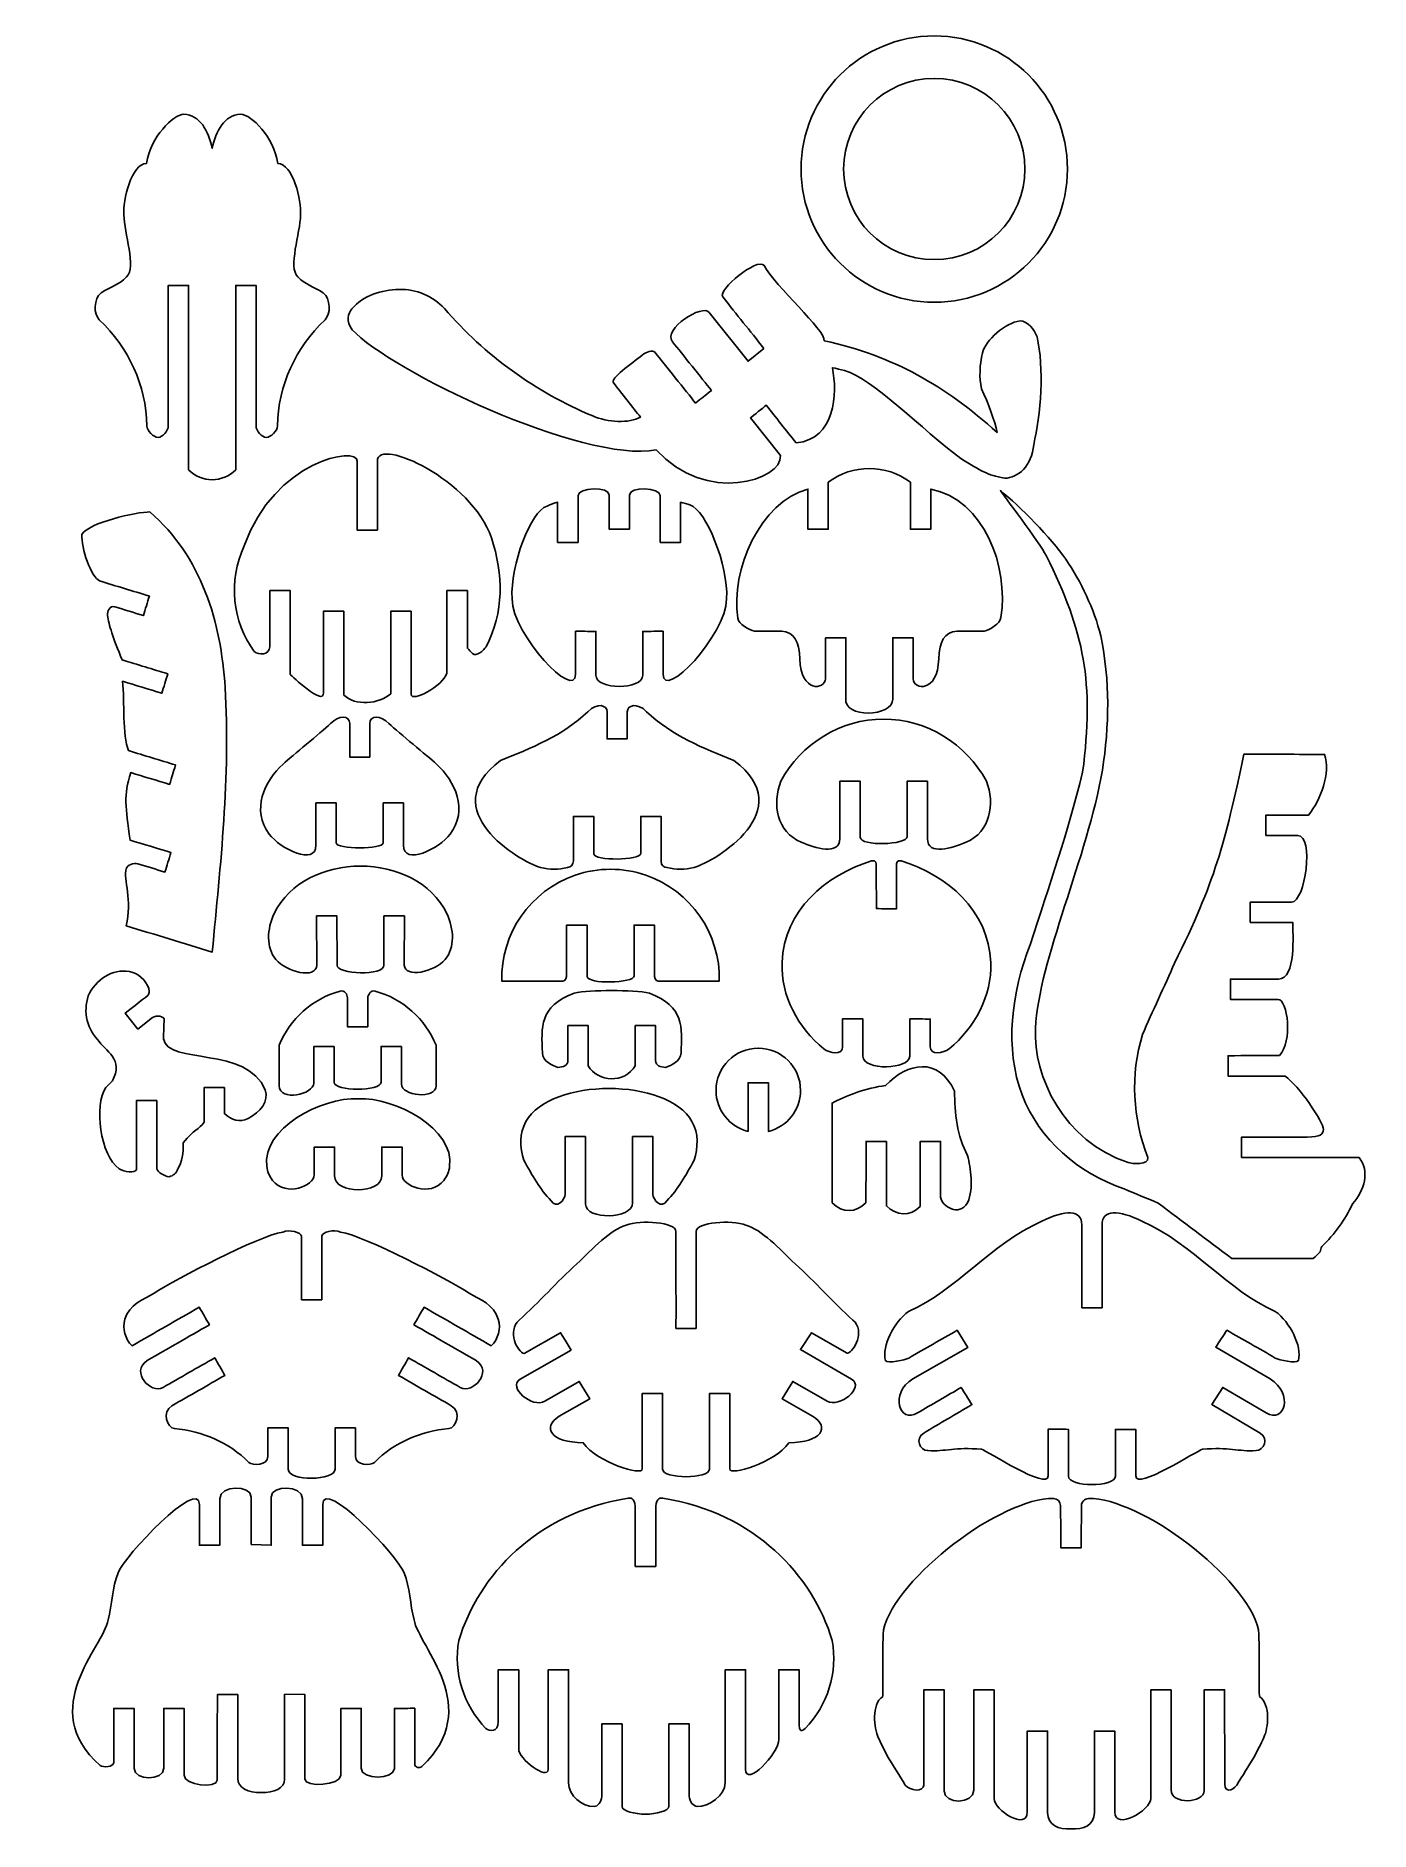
# Model space of a CAD drawing. Header units: inches. Extents: x 48 to 244, y 192 to 457.
import ezdxf

# ---------------------------------------------------------------- set-up
doc = ezdxf.new("R2010")
doc.units = ezdxf.units.IN
doc.header["$MEASUREMENT"] = 0
doc.layers.add('Capa 1', color=7, linetype='Continuous')

msp = doc.modelspace()

# ---------------------------------------------------------------- linework, layer by layer
at = {"layer": 'Capa 1', "color": 250, "lineweight": 25}
for points, knots in [([(179.89, 456.72), (190.72, 456.72), (199.5, 447.94), (199.5, 437.12), (199.5, 426.29), (190.72, 417.51), (179.89, 417.51), (169.06, 417.51), (160.29, 426.29), (160.29, 437.12), (160.29, 447.94), (169.06, 456.72), (179.89, 456.72), (179.89, 456.72), (179.89, 456.72), (179.89, 456.72)], [0, 0, 0, 0, 1, 1, 1, 2, 2, 2, 3, 3, 3, 4, 4, 4, 5, 5, 5, 5]), ([(179.89, 450.46), (187.26, 450.46), (193.23, 444.48), (193.23, 437.12), (193.23, 429.75), (187.26, 423.78), (179.89, 423.78), (172.52, 423.78), (166.55, 429.75), (166.55, 437.12), (166.55, 444.48), (172.52, 450.46), (179.89, 450.46), (179.89, 450.46), (179.89, 450.46), (179.89, 450.46)], [0, 0, 0, 0, 1, 1, 1, 2, 2, 2, 3, 3, 3, 4, 4, 4, 5, 5, 5, 5]), ([(70.13, 392.86), (70.13, 401.84), (70.13, 411.01), (70.13, 419.99), (69.14, 419.99), (68.14, 419.99), (67.14, 419.99), (67.14, 413.01), (67.14, 406.3), (67.14, 399.31), (67.12, 398.58), (66.31, 397.61), (65.63, 397.61), (64.96, 397.61), (63.99, 398.59), (63.99, 399.31), (63.86, 405.35), (61.33, 410.76), (56.98, 414.94), (56.11, 415.71), (56.16, 418.09), (57.24, 418.88), (58.76, 419.89), (59.7, 419.96), (61, 421.26), (62.48, 422.56), (60.62, 427.79), (60.6, 430.37), (60.4, 432.54), (61.72, 437.91), (63.93, 437.95), (64.56, 441.86), (67.81, 445.13), (69.43, 445.19), (71.8, 445.08), (73.05, 442.76), (73.6, 440.15), (74.14, 442.76), (75.4, 445.08), (77.77, 445.19), (79.39, 445.13), (82.64, 441.86), (83.26, 437.95), (85.47, 437.91), (86.8, 432.49), (86.6, 430.33), (86.58, 427.74), (84.72, 422.56), (86.2, 421.26), (87.5, 419.96), (88.43, 419.89), (89.95, 418.88), (91.04, 418.09), (91.09, 415.71), (90.21, 414.94), (85.87, 410.76), (83.33, 405.35), (83.21, 399.31), (83.21, 398.59), (82.24, 397.61), (81.56, 397.61), (80.88, 397.61), (80.08, 398.58), (80.05, 399.31), (80.05, 406.3), (80.05, 413.01), (80.05, 419.99), (79.06, 419.99), (78.06, 419.99), (77.06, 419.99), (77.06, 411.01), (77.06, 401.84), (77.06, 392.86), (75.16, 390.89), (72.03, 390.89), (70.13, 392.86), (70.13, 392.86), (70.13, 392.86), (70.13, 392.86)], [0, 0, 0, 0, 1, 1, 1, 2, 2, 2, 3, 3, 3, 4, 4, 4, 5, 5, 5, 6, 6, 6, 7, 7, 7, 8, 8, 8, 9, 9, 9, 10, 10, 10, 11, 11, 11, 12, 12, 12, 13, 13, 13, 14, 14, 14, 15, 15, 15, 16, 16, 16, 17, 17, 17, 18, 18, 18, 19, 19, 19, 20, 20, 20, 21, 21, 21, 22, 22, 22, 23, 23, 23, 24, 24, 24, 25, 25, 25, 26, 26, 26, 26]), ([(154.82, 410.7), (152.7, 413.39), (150.87, 415.61), (148.75, 418.3), (147.99, 419.26), (153.8, 424.18), (154.87, 422.92), (156.39, 419.89), (163.91, 413.39), (163.71, 411.85), (173.92, 409.6), (181.5, 405.21), (189.14, 398.35), (188.87, 399.94), (187.77, 402.78), (186.86, 404.74), (186.48, 406.44), (186.58, 408.26), (187, 410.05), (187.39, 411.89), (190.37, 414.54), (192.52, 414.75), (193.64, 414.78), (194.69, 413.47), (195.02, 412.4), (196.09, 407.94), (195.59, 400.87), (194.53, 396.54), (194.29, 393.4), (192.21, 391.62), (190.24, 391.61), (187.6, 392.04), (186.88, 392.7), (183.79, 394.48), (178.08, 398.81), (170.97, 406.19), (166.66, 407.48), (166.19, 407.53), (165.36, 407.81), (164.89, 407.86), (165.7, 404.12), (165.33, 397.3), (159.55, 396.82), (158.1, 398.64), (156.6, 400.52), (155.15, 402.34), (154.63, 401.92), (153.35, 400.9), (152.83, 400.48), (152.83, 400.48), (157.26, 394.93), (157.26, 394.93), (157.56, 391.29), (146.27, 387.67), (138.97, 395.78), (128.13, 393.76), (99.67, 407.48), (94.22, 413.47), (93.25, 414.78), (93.58, 415.81), (94.17, 416.55), (95.81, 418.49), (98.56, 419.35), (101.1, 419.4), (103.63, 419.46), (106.07, 418.43), (107.79, 416.58), (113.74, 409.68), (121.22, 404.27), (129.64, 400.77), (131.74, 399.84), (135.05, 399.63), (136.64, 400.61), (135.6, 401.91), (133.73, 404.29), (132.7, 405.59), (132.12, 406.31), (135.34, 408.49), (136.9, 409.73), (137.54, 410.19), (138.41, 410.6), (138.79, 410.12), (140.19, 408.35), (143.35, 404.43), (144.75, 402.66), (145.7, 403.43), (146.13, 403.76), (147.09, 404.53), (145.64, 406.34), (142.83, 409.85), (141.38, 411.67), (139.82, 413.63), (145.88, 417.32), (146.75, 416.01), (146.75, 416.01), (152.48, 408.83), (152.48, 408.83), (152.48, 408.83), (154.82, 410.7), (154.82, 410.7), (154.82, 410.7), (154.82, 410.7), (154.82, 410.7)], [0, 0, 0, 0, 1, 1, 1, 2, 2, 2, 3, 3, 3, 4, 4, 4, 5, 5, 5, 6, 6, 6, 7, 7, 7, 8, 8, 8, 9, 9, 9, 10, 10, 10, 11, 11, 11, 12, 12, 12, 13, 13, 13, 14, 14, 14, 15, 15, 15, 16, 16, 16, 17, 17, 17, 18, 18, 18, 19, 19, 19, 20, 20, 20, 21, 21, 21, 22, 22, 22, 23, 23, 23, 24, 24, 24, 25, 25, 25, 26, 26, 26, 27, 27, 27, 28, 28, 28, 29, 29, 29, 30, 30, 30, 31, 31, 31, 32, 32, 32, 33, 33, 33, 34, 34, 34, 34]), ([(99.88, 372.02), (100.87, 372.02), (101.87, 372.02), (102.87, 372.02), (102.87, 367.94), (102.87, 363.87), (102.87, 359.8), (102.87, 358.51), (107.58, 361.01), (108.16, 362.91), (108.16, 366.95), (108.16, 371), (108.16, 375.05), (109.16, 375.05), (110.16, 375.05), (111.16, 375.05), (111.16, 372.22), (111.16, 369.4), (111.16, 366.58), (111.42, 366.32), (111.68, 366.05), (111.94, 365.79), (112.48, 365.3), (113.55, 366.25), (113.93, 366.79), (116.54, 371.76), (116.5, 377.5), (114.7, 382.81), (111.82, 391.38), (98, 397.7), (97.91, 394.15), (97.91, 394.15), (97.91, 383.96), (97.91, 383.96), (97.91, 383.96), (94.94, 383.96), (94.94, 383.96), (94.96, 387.34), (94.92, 390.72), (94.94, 394.1), (95.12, 396.41), (82.72, 394.21), (78.32, 381.65), (75.9, 376.44), (76.58, 370.51), (79.8, 366.07), (80.41, 365.55), (81.97, 365.52), (82.1, 366.79), (82.1, 369.54), (82.1, 372.3), (82.1, 375.05), (83.1, 375.05), (84.1, 375.05), (85.1, 375.05), (85.1, 370.93), (85.1, 366.82), (85.1, 362.71), (85.3, 362.51), (89.98, 357.98), (89.98, 360), (89.98, 364.1), (89.98, 368.12), (89.98, 372.01), (90.98, 372.01), (91.97, 372.01), (92.97, 372.01), (92.97, 367.9), (92.97, 363.79), (92.97, 359.68), (94.63, 358.03), (98.15, 358.33), (99.88, 359.86), (99.88, 363.91), (99.88, 367.96), (99.88, 372.02), (99.88, 372.02), (99.88, 372.02), (99.88, 372.02)], [0, 0, 0, 0, 1, 1, 1, 2, 2, 2, 3, 3, 3, 4, 4, 4, 5, 5, 5, 6, 6, 6, 7, 7, 7, 8, 8, 8, 9, 9, 9, 10, 10, 10, 11, 11, 11, 12, 12, 12, 13, 13, 13, 14, 14, 14, 15, 15, 15, 16, 16, 16, 17, 17, 17, 18, 18, 18, 19, 19, 19, 20, 20, 20, 21, 21, 21, 22, 22, 22, 23, 23, 23, 24, 24, 24, 25, 25, 25, 26, 26, 26, 26]), ([(166.88, 359.19), (166.88, 362.15), (166.88, 365.29), (166.88, 368.12), (165.88, 368.12), (164.88, 368.1), (163.89, 368.1), (163.89, 366.08), (163.89, 364.1), (163.89, 362.08), (163.81, 360.45), (160.28, 359.93), (160.1, 365), (160.03, 367.58), (159.31, 368.94), (157.41, 369.09), (156.08, 369.09), (154.75, 369.09), (153.42, 369.09), (152.66, 369.19), (151.05, 370.14), (150.99, 370.99), (149.85, 378.09), (154.35, 388.13), (161.29, 390.01), (161.29, 388.04), (161.29, 386.07), (161.29, 384.1), (162.28, 384.1), (163.28, 384.1), (164.28, 384.1), (164.28, 386.4), (164.28, 388.7), (164.28, 391), (166.06, 392.35), (168.21, 393.03), (170.33, 393.03), (172.45, 393.03), (174.6, 392.35), (176.38, 391), (176.38, 388.7), (176.38, 386.4), (176.38, 384.1), (177.38, 384.1), (178.38, 384.1), (179.38, 384.1), (179.38, 386.07), (179.38, 388.04), (179.38, 390.01), (187.25, 388.37), (190.89, 378.65), (189.7, 371.09), (189.65, 370.23), (188, 369.19), (187.24, 369.09), (185.91, 369.09), (184.58, 369.09), (183.25, 369.09), (181.35, 368.94), (180.63, 367.58), (180.56, 365), (180.38, 359.93), (176.85, 360.43), (176.78, 362.06), (176.78, 364.08), (176.78, 366.1), (176.78, 368.12), (175.78, 368.12), (174.78, 368.12), (173.78, 368.12), (173.78, 365.29), (173.78, 362.06), (173.78, 359.09), (173.83, 356.4), (166.5, 356.26), (166.88, 359.19), (166.88, 359.19), (166.88, 359.19), (166.88, 359.19)], [0, 0, 0, 0, 1, 1, 1, 2, 2, 2, 3, 3, 3, 4, 4, 4, 5, 5, 5, 6, 6, 6, 7, 7, 7, 8, 8, 8, 9, 9, 9, 10, 10, 10, 11, 11, 11, 12, 12, 12, 13, 13, 13, 14, 14, 14, 15, 15, 15, 16, 16, 16, 17, 17, 17, 18, 18, 18, 19, 19, 19, 20, 20, 20, 21, 21, 21, 22, 22, 22, 23, 23, 23, 24, 24, 24, 25, 25, 25, 26, 26, 26, 26]), ([(130.08, 362.6), (130.08, 364.76), (130.08, 366.89), (130.08, 369.05), (128.85, 369.05), (128.02, 369.07), (127.09, 369.07), (127.09, 366.96), (127.09, 364.83), (127.09, 362.72), (127.09, 358.8), (117.82, 368.45), (117.74, 373.83), (117.48, 378.85), (120.49, 386.85), (122.9, 387.48), (123.38, 387.7), (123.6, 387.85), (124.45, 388.06), (124.45, 388.06), (124.45, 382.15), (124.45, 382.15), (125.45, 382.15), (126.45, 382.15), (127.45, 382.15), (127.45, 384.49), (127.45, 386.71), (127.45, 389.05), (127.46, 390.24), (132.06, 390.5), (132.06, 389.09), (132.06, 387.42), (132.06, 385.76), (132.06, 384.09), (133.04, 384.09), (134.03, 384.09), (135.01, 384.09), (135.01, 385.76), (135.01, 387.42), (135.01, 389.09), (135.01, 390.5), (139.54, 390.24), (139.55, 389.05), (139.55, 386.71), (139.55, 384.49), (139.55, 382.15), (140.55, 382.15), (141.54, 382.15), (142.54, 382.15), (142.54, 382.15), (142.54, 388.06), (142.54, 388.06), (143.02, 387.94), (143.49, 387.81), (143.93, 387.67), (146.3, 386.92), (149.59, 378.85), (149.33, 373.83), (149.25, 368.45), (139.98, 358.8), (139.98, 362.72), (139.98, 364.83), (139.98, 366.96), (139.98, 369.07), (139.05, 369.07), (138.22, 369.05), (136.99, 369.05), (136.99, 366.89), (136.99, 364.76), (136.99, 362.6), (136.99, 360.4), (130.08, 360.4), (130.08, 362.6), (130.08, 362.6), (130.08, 362.6), (130.08, 362.6)], [0, 0, 0, 0, 1, 1, 1, 2, 2, 2, 3, 3, 3, 4, 4, 4, 5, 5, 5, 6, 6, 6, 7, 7, 7, 8, 8, 8, 9, 9, 9, 10, 10, 10, 11, 11, 11, 12, 12, 12, 13, 13, 13, 14, 14, 14, 15, 15, 15, 16, 16, 16, 17, 17, 17, 18, 18, 18, 19, 19, 19, 20, 20, 20, 21, 21, 21, 22, 22, 22, 23, 23, 23, 24, 24, 24, 25, 25, 25, 25]), ([(233.39, 339), (235.89, 339), (234.51, 329.19), (232.49, 329.19), (230.49, 329.19), (228.26, 329.19), (226.42, 329.19), (226.42, 329.19), (226.42, 326.2), (226.42, 326.2), (227.03, 326.2), (230.27, 326.2), (232.66, 326.2), (232.66, 324.62), (233.23, 317.86), (230.55, 317.86), (230.55, 317.86), (223.5, 317.86), (223.5, 317.86), (223.5, 317.86), (223.5, 314.87), (223.5, 314.87), (225.59, 314.87), (228.08, 314.87), (230.49, 314.87), (231.94, 314.87), (232.69, 308.6), (230.71, 306.62), (228.18, 306.62), (225.66, 306.58), (223.15, 306.58), (223.15, 305.25), (223.15, 304.7), (223.15, 303.59), (223.15, 303.59), (231.53, 303.59), (231.53, 303.59), (233.54, 302.2), (237.22, 296.8), (237.17, 295.7), (237.14, 295.03), (236.77, 294.58), (234.78, 294.6), (231.6, 294.6), (228.24, 294.6), (225.13, 294.6), (225.13, 294.6), (225.13, 291.61), (225.13, 291.61), (225.13, 291.61), (242.43, 291.61), (242.43, 291.61), (244.05, 289.58), (243.21, 286.72), (241.48, 284.78), (240.37, 282.42), (238.83, 280.29), (236.94, 278.5), (236.85, 278.23), (236.77, 277.96), (236.69, 277.69), (236.36, 277.36), (236.03, 277.03), (235.69, 276.7), (231.7, 276.7), (227.71, 276.7), (223.72, 276.7), (220.1, 279.42), (216.48, 282.15), (212.85, 284.88), (211.19, 285.57), (209.53, 286.27), (207.86, 286.97), (201.08, 289.31), (195.4, 294.15), (192.82, 300.84), (190.24, 307.53), (191.22, 316.06), (194.03, 322.91), (196.92, 331.96), (199.55, 339.38), (201.74, 348.33), (203.44, 361.55), (202.02, 368.9), (196.37, 380.2), (195.43, 382.08), (189.81, 389.48), (189.63, 389.78), (192.51, 387.5), (197.12, 382.74), (199.26, 379.68), (201.52, 376.29), (203.39, 372.44), (204.42, 368.38), (205.76, 361.74), (205.68, 355.2), (204.64, 348.61), (202.49, 335.88), (195.25, 320.61), (194.8, 310.61), (194.44, 303.52), (198.93, 293.99), (208.42, 290.85), (208.97, 290.68), (211.52, 290.4), (211.33, 291.59), (209.11, 297.31), (208.72, 303.83), (210.55, 309.69), (212.01, 313.07), (213.8, 316.83), (215.26, 320.21), (221.24, 332.26), (222.63, 337.66), (225.48, 350.98), (229.47, 350.98), (233.37, 350.94), (237.36, 350.94), (238.32, 348.19), (236.75, 344.23), (235, 342), (235, 342), (228.71, 342), (228.71, 342), (228.71, 342), (228.71, 339), (228.71, 339), (228.71, 339), (233.39, 339), (233.39, 339), (233.39, 339), (233.39, 339), (233.39, 339)], [0, 0, 0, 0, 1, 1, 1, 2, 2, 2, 3, 3, 3, 4, 4, 4, 5, 5, 5, 6, 6, 6, 7, 7, 7, 8, 8, 8, 9, 9, 9, 10, 10, 10, 11, 11, 11, 12, 12, 12, 13, 13, 13, 14, 14, 14, 15, 15, 15, 16, 16, 16, 17, 17, 17, 18, 18, 18, 19, 19, 19, 20, 20, 20, 21, 21, 21, 22, 22, 22, 23, 23, 23, 24, 24, 24, 25, 25, 25, 26, 26, 26, 27, 27, 27, 28, 28, 28, 29, 29, 29, 30, 30, 30, 31, 31, 31, 32, 32, 32, 33, 33, 33, 34, 34, 34, 35, 35, 35, 36, 36, 36, 37, 37, 37, 38, 38, 38, 39, 39, 39, 40, 40, 40, 41, 41, 41, 42, 42, 42, 43, 43, 43, 44, 44, 44, 44]), ([(59.26, 372.67), (58.49, 372.91), (58.13, 371.99), (58.19, 371.39), (58.38, 370.09), (58.97, 368.02), (60.37, 364.84), (62.6, 364.16), (64.83, 363.48), (67.06, 362.8), (66.77, 361.84), (66.48, 360.89), (66.18, 359.94), (64.26, 360.52), (62.34, 361.11), (60.41, 361.7), (60.71, 358.74), (60.35, 353.74), (61.3, 351.49), (63.6, 350.79), (65.9, 350.09), (68.2, 349.38), (67.85, 348.24), (67.7, 347.65), (67.33, 346.52), (65.42, 347.1), (63.52, 347.68), (61.61, 348.26), (60.5, 344.82), (60.85, 343.31), (61.52, 338.32), (63.52, 337.71), (65.52, 337.1), (67.52, 336.49), (67.23, 335.53), (66.94, 334.57), (66.65, 333.61), (65.32, 334.02), (63.98, 334.42), (62.65, 334.83), (62.01, 334.98), (61.12, 334.7), (60.92, 334.08), (60.53, 332.61), (61.86, 329.4), (60.94, 325.71), (65.16, 324.42), (69.38, 323.13), (73.61, 321.84), (74.82, 334.82), (76.29, 347.6), (75.5, 360.79), (74.89, 370.47), (72.02, 380.09), (64.43, 386.63), (62.49, 386.65), (55.38, 385.07), (54.43, 383.31), (54.28, 381.38), (55.78, 377), (57.03, 376.48), (59.47, 375.73), (61.91, 374.99), (64.35, 374.25), (64.06, 373.29), (63.76, 372.34), (63.47, 371.38), (62.07, 371.81), (60.67, 372.24), (59.26, 372.67), (59.26, 372.67), (59.26, 372.67), (59.26, 372.67)], [0, 0, 0, 0, 1, 1, 1, 2, 2, 2, 3, 3, 3, 4, 4, 4, 5, 5, 5, 6, 6, 6, 7, 7, 7, 8, 8, 8, 9, 9, 9, 10, 10, 10, 11, 11, 11, 12, 12, 12, 13, 13, 13, 14, 14, 14, 15, 15, 15, 16, 16, 16, 17, 17, 17, 18, 18, 18, 19, 19, 19, 20, 20, 20, 21, 21, 21, 22, 22, 22, 23, 23, 23, 24, 24, 24, 24]), ([(129.78, 336.28), (129.78, 336.28), (129.78, 341.8), (129.78, 341.8), (129.78, 341.8), (126.78, 341.8), (126.78, 341.8), (126.78, 341.8), (126.77, 335.29), (126.77, 335.29), (126.81, 334.62), (126.32, 334.32), (125.92, 334.29), (124.53, 333.95), (123.36, 333.97), (121.93, 334.29), (118.76, 335.25), (106.25, 342.69), (116.04, 350.05), (120.5, 351.79), (125.27, 353.76), (128.91, 357.23), (130.31, 358.67), (131.76, 358.15), (131.74, 357.23), (131.74, 355.9), (131.74, 354.56), (131.74, 353.23), (132.63, 353.23), (133.83, 353.24), (134.71, 353.24), (134.71, 354.57), (134.71, 355.9), (134.71, 357.23), (134.69, 358.15), (136.15, 358.67), (137.54, 357.23), (141.19, 353.76), (145.96, 351.79), (150.41, 350.05), (160.21, 342.69), (147.7, 335.25), (144.53, 334.29), (143.1, 333.97), (141.93, 333.95), (140.54, 334.29), (140.13, 334.32), (139.65, 334.55), (139.7, 335.22), (139.7, 335.22), (139.67, 341.8), (139.67, 341.8), (139.67, 341.8), (136.68, 341.8), (136.68, 341.8), (136.68, 341.8), (136.68, 336.33), (136.68, 336.33), (136.64, 335.3), (129.82, 335.26), (129.78, 336.28), (129.78, 336.28), (129.78, 336.28), (129.78, 336.28)], [0, 0, 0, 0, 1, 1, 1, 2, 2, 2, 3, 3, 3, 4, 4, 4, 5, 5, 5, 6, 6, 6, 7, 7, 7, 8, 8, 8, 9, 9, 9, 10, 10, 10, 11, 11, 11, 12, 12, 12, 13, 13, 13, 14, 14, 14, 15, 15, 15, 16, 16, 16, 17, 17, 17, 18, 18, 18, 19, 19, 19, 20, 20, 20, 21, 21, 21, 21]), ([(91.87, 337.9), (91.87, 337.9), (91.87, 343.8), (91.87, 343.8), (91.87, 343.8), (88.88, 343.8), (88.88, 343.8), (88.88, 343.8), (88.88, 337.57), (88.88, 337.57), (88.88, 334.47), (83.63, 337.03), (81.99, 339.21), (79.34, 342.72), (81.26, 347), (84.04, 349.52), (85.43, 350.78), (89.46, 354.02), (91.02, 355.5), (92.22, 356.73), (93.84, 356.73), (93.84, 355.5), (93.84, 355.5), (93.84, 350.54), (93.84, 350.54), (93.84, 350.54), (96.8, 350.54), (96.8, 350.54), (96.8, 350.54), (96.8, 355.5), (96.8, 355.5), (96.8, 356.73), (98.42, 356.73), (99.62, 355.5), (101.18, 354.02), (105.21, 350.78), (106.6, 349.52), (109.38, 347), (111.3, 342.72), (108.65, 339.21), (107.01, 337.03), (101.76, 334.47), (101.76, 337.57), (101.76, 337.57), (101.76, 343.8), (101.76, 343.8), (101.76, 343.8), (98.77, 343.8), (98.77, 343.8), (98.77, 343.8), (98.77, 337.9), (98.77, 337.9), (98.77, 336.94), (91.87, 336.94), (91.87, 337.9), (91.87, 337.9), (91.87, 337.9), (91.87, 337.9)], [0, 0, 0, 0, 1, 1, 1, 2, 2, 2, 3, 3, 3, 4, 4, 4, 5, 5, 5, 6, 6, 6, 7, 7, 7, 8, 8, 8, 9, 9, 9, 10, 10, 10, 11, 11, 11, 12, 12, 12, 13, 13, 13, 14, 14, 14, 15, 15, 15, 16, 16, 16, 17, 17, 17, 18, 18, 18, 19, 19, 19, 19]), ([(172.44, 356.12), (178.73, 356.2), (184.64, 352.44), (187.56, 347.01), (188.89, 343.66), (188.14, 339.48), (184.57, 338.03), (182.6, 337.16), (178.89, 335.97), (178.89, 338.53), (178.89, 338.53), (178.89, 346.98), (178.89, 346.98), (178.89, 346.98), (175.89, 346.98), (175.89, 346.98), (175.89, 346.98), (175.89, 338.81), (175.89, 338.81), (175.89, 337.61), (168.99, 337.37), (168.99, 338.74), (168.99, 338.74), (168.99, 346.98), (168.99, 346.98), (168.99, 346.98), (166, 346.98), (166, 346.98), (166, 346.98), (166, 338.56), (166, 338.56), (166, 335.99), (162.28, 337.16), (160.31, 338.03), (156.74, 339.48), (155.99, 343.66), (157.32, 347.01), (160.24, 352.44), (166.15, 356.2), (172.44, 356.12), (172.44, 356.12), (172.44, 356.12), (172.44, 356.12)], [0, 0, 0, 0, 1, 1, 1, 2, 2, 2, 3, 3, 3, 4, 4, 4, 5, 5, 5, 6, 6, 6, 7, 7, 7, 8, 8, 8, 9, 9, 9, 10, 10, 10, 11, 11, 11, 12, 12, 12, 13, 13, 13, 14, 14, 14, 14]), ([(98.88, 319.93), (98.88, 319.93), (98.89, 327.17), (98.89, 327.17), (98.89, 327.17), (101.89, 327.17), (101.89, 327.17), (101.89, 327.17), (101.88, 319.93), (101.88, 319.93), (101.92, 317.92), (106.39, 318.93), (107.88, 320.74), (109.38, 322.54), (109.19, 325.18), (108.14, 327.52), (103.56, 336.81), (87.3, 336.81), (82.72, 327.52), (81.67, 325.18), (81.49, 322.54), (82.98, 320.74), (84.47, 318.93), (88.94, 317.78), (88.99, 319.93), (88.99, 319.93), (88.97, 327.17), (88.97, 327.17), (88.97, 327.17), (91.97, 327.17), (91.97, 327.17), (91.97, 327.17), (91.98, 319.93), (91.98, 319.93), (91.87, 318.53), (99.01, 318.28), (98.88, 319.93), (98.88, 319.93), (98.88, 319.93), (98.88, 319.93)], [0, 0, 0, 0, 1, 1, 1, 2, 2, 2, 3, 3, 3, 4, 4, 4, 5, 5, 5, 6, 6, 6, 7, 7, 7, 8, 8, 8, 9, 9, 9, 10, 10, 10, 11, 11, 11, 12, 12, 12, 13, 13, 13, 13]), ([(128.78, 318.27), (128.78, 320.78), (128.78, 323.3), (128.78, 325.82), (127.78, 325.82), (126.78, 325.82), (125.78, 325.82), (125.78, 323.42), (125.78, 321.01), (125.78, 318.61), (125.78, 318.16), (125.64, 317.55), (125.21, 317.56), (122.22, 317.56), (119.23, 317.56), (116.23, 317.56), (116.05, 324.56), (120.42, 330.87), (127.04, 333.15), (128.73, 333.74), (130.47, 334.02), (132.24, 334.03), (134.01, 334.02), (135.75, 333.74), (137.44, 333.15), (144.06, 330.87), (148.43, 324.56), (148.25, 317.56), (145.25, 317.56), (142.26, 317.56), (139.27, 317.56), (138.84, 317.56), (138.7, 318.18), (138.7, 318.56), (138.7, 320.98), (138.7, 323.4), (138.7, 325.82), (137.7, 325.82), (136.7, 325.82), (135.7, 325.82), (135.7, 323.32), (135.7, 320.82), (135.7, 318.31), (135.7, 317.26), (128.78, 317.05), (128.78, 318.27), (128.78, 318.27), (128.78, 318.27), (128.78, 318.27)], [0, 0, 0, 0, 1, 1, 1, 2, 2, 2, 3, 3, 3, 4, 4, 4, 5, 5, 5, 6, 6, 6, 7, 7, 7, 8, 8, 8, 9, 9, 9, 10, 10, 10, 11, 11, 11, 12, 12, 12, 13, 13, 13, 14, 14, 14, 15, 15, 15, 16, 16, 16, 16]), ([(169.4, 306.52), (169.4, 308.54), (169.4, 310.05), (169.4, 312), (168.4, 312), (167.4, 312.03), (166.41, 312.03), (166.41, 310.66), (166.41, 309.26), (166.41, 307.89), (166.41, 306.58), (164.49, 306.95), (163.62, 307.57), (159.86, 310.69), (157.29, 315.39), (157.49, 320.28), (157.8, 328.06), (163.91, 333.13), (170.67, 335.26), (171.4, 335.44), (171.34, 334.9), (171.36, 334.46), (171.36, 332.39), (171.37, 330.31), (171.37, 328.23), (172.36, 328.23), (173.35, 328.21), (174.34, 328.21), (174.34, 330.29), (174.34, 332.41), (174.34, 334.49), (174.35, 334.93), (174.31, 335.44), (175.03, 335.26), (181.8, 333.13), (187.9, 328.06), (188.21, 320.28), (188.41, 315.39), (185.85, 310.69), (182.09, 307.57), (181.21, 306.95), (179.3, 306.58), (179.3, 307.89), (179.3, 309.26), (179.3, 310.61), (179.3, 311.98), (178.3, 311.98), (177.3, 312), (176.3, 312), (176.3, 310.05), (176.3, 308.54), (176.3, 306.52), (176.3, 304.53), (169.4, 304.32), (169.4, 306.52), (169.4, 306.52), (169.4, 306.52), (169.4, 306.52)], [0, 0, 0, 0, 1, 1, 1, 2, 2, 2, 3, 3, 3, 4, 4, 4, 5, 5, 5, 6, 6, 6, 7, 7, 7, 8, 8, 8, 9, 9, 9, 10, 10, 10, 11, 11, 11, 12, 12, 12, 13, 13, 13, 14, 14, 14, 15, 15, 15, 16, 16, 16, 17, 17, 17, 18, 18, 18, 19, 19, 19, 19]), ([(65.44, 289.92), (65.58, 289.4), (66.61, 288.83), (67.25, 288.76), (67.87, 288.88), (68.34, 289.33), (68.51, 289.85), (69.13, 290.99), (69.41, 292.23), (69.34, 293.77), (70.96, 295.78), (71.62, 295.68), (72.41, 296.79), (72.41, 296.79), (72.41, 301.88), (72.41, 301.88), (73.41, 301.88), (74.41, 301.88), (75.4, 301.88), (75.4, 300.59), (75.4, 299.35), (75.4, 298.07), (76.5, 297.07), (77.57, 296.69), (78.9, 297.35), (80.69, 298.25), (81.99, 299.87), (81.38, 301.55), (78.85, 308.05), (67.02, 305.18), (66.43, 309.08), (66.44, 310.09), (66.5, 310.95), (66.52, 311.95), (66.48, 312.32), (65.43, 312.67), (64.81, 312.18), (64.81, 312.18), (62.66, 310.49), (62.66, 310.49), (62.66, 310.49), (60.81, 312.85), (60.81, 312.85), (61.93, 313.73), (63.05, 314.61), (64.19, 315.5), (64.27, 315.66), (64.32, 315.83), (64.32, 316.03), (64.32, 317.16), (62.99, 318.49), (61.91, 318.85), (59.33, 319.6), (56.89, 318.13), (55.53, 315.81), (54.55, 313.53), (54.99, 310.77), (56.72, 308.98), (57.89, 307.23), (60.65, 306.02), (58.92, 302.89), (58.59, 302.56), (58.25, 302.22), (57.92, 301.89), (56.22, 299.34), (57.07, 291.85), (59.92, 289.92), (60.61, 289.47), (62.27, 289.19), (62.44, 289.83), (62.44, 289.83), (62.44, 299.98), (62.44, 299.98), (62.44, 299.98), (65.44, 299.98), (65.44, 299.98), (65.44, 299.98), (65.44, 289.92), (65.44, 289.92), (65.44, 289.92), (65.44, 289.92), (65.44, 289.92)], [0, 0, 0, 0, 1, 1, 1, 2, 2, 2, 3, 3, 3, 4, 4, 4, 5, 5, 5, 6, 6, 6, 7, 7, 7, 8, 8, 8, 9, 9, 9, 10, 10, 10, 11, 11, 11, 12, 12, 12, 13, 13, 13, 14, 14, 14, 15, 15, 15, 16, 16, 16, 17, 17, 17, 18, 18, 18, 19, 19, 19, 20, 20, 20, 21, 21, 21, 22, 22, 22, 23, 23, 23, 24, 24, 24, 25, 25, 25, 26, 26, 26, 27, 27, 27, 27]), ([(91.55, 302.69), (91.55, 304.44), (91.55, 306.18), (91.55, 307.92), (90.55, 307.92), (89.55, 307.92), (88.55, 307.92), (88.55, 306.13), (88.55, 304.34), (88.55, 302.55), (88.55, 300.84), (83.51, 299.81), (83.45, 302.13), (83.45, 304.12), (83.45, 306.12), (83.45, 308.11), (85.04, 312.02), (88.36, 314.97), (92.43, 316.09), (93.14, 316.25), (93.51, 315.62), (93.51, 315.09), (93.51, 313.76), (93.51, 312.18), (93.51, 310.85), (93.51, 310.85), (96.51, 310.85), (96.51, 310.85), (96.51, 312.18), (96.51, 313.78), (96.51, 315.11), (96.51, 315.56), (96.97, 316.25), (97.59, 316.09), (101.66, 314.97), (104.97, 312.02), (106.57, 308.11), (106.57, 306.12), (106.57, 304.12), (106.57, 302.13), (106.56, 300.14), (101.41, 300.62), (101.45, 302.44), (101.45, 304.26), (101.46, 306.1), (101.45, 307.92), (100.46, 307.92), (99.46, 307.93), (98.46, 307.94), (98.46, 306.19), (98.46, 304.44), (98.46, 302.69), (98.46, 301.31), (91.55, 301.31), (91.55, 302.69), (91.55, 302.69), (91.55, 302.69), (91.55, 302.69)], [0, 0, 0, 0, 1, 1, 1, 2, 2, 2, 3, 3, 3, 4, 4, 4, 5, 5, 5, 6, 6, 6, 7, 7, 7, 8, 8, 8, 9, 9, 9, 10, 10, 10, 11, 11, 11, 12, 12, 12, 13, 13, 13, 14, 14, 14, 15, 15, 15, 16, 16, 16, 17, 17, 17, 18, 18, 18, 19, 19, 19, 19]), ([(135.88, 305.1), (135.88, 306.87), (135.88, 309.23), (135.88, 311.01), (136.54, 311.01), (138.21, 311.01), (138.87, 311.01), (138.87, 311.01), (138.87, 305.87), (138.87, 305.87), (138.87, 305.11), (139.58, 304.89), (140.35, 304.86), (141.18, 305.1), (142.57, 305.78), (142.62, 306.98), (142.75, 310.75), (143.14, 313.83), (137.96, 315.8), (135.51, 316.29), (129.33, 316.29), (126.87, 315.8), (121.69, 313.83), (122.08, 310.75), (122.21, 306.98), (122.26, 305.78), (123.65, 305.1), (124.48, 304.86), (125.26, 304.89), (125.96, 305.17), (125.96, 305.84), (125.96, 305.84), (125.96, 311.01), (125.96, 311.01), (126.62, 311.01), (128.29, 311.01), (128.95, 311.01), (128.95, 309.23), (128.95, 306.87), (128.95, 305.1), (130.42, 302.67), (134.27, 302.43), (135.88, 305.1), (135.88, 305.1), (135.88, 305.1), (135.88, 305.1)], [0, 0, 0, 0, 1, 1, 1, 2, 2, 2, 3, 3, 3, 4, 4, 4, 5, 5, 5, 6, 6, 6, 7, 7, 7, 8, 8, 8, 9, 9, 9, 10, 10, 10, 11, 11, 11, 12, 12, 12, 13, 13, 13, 14, 14, 14, 15, 15, 15, 15]), ([(153.99, 307.69), (157.42, 307.69), (160.21, 304.9), (160.21, 301.47), (160.21, 298.55), (158.2, 296.1), (155.48, 295.43), (155.48, 295.43), (155.48, 302.59), (155.48, 302.59), (155.48, 302.59), (152.49, 302.59), (152.49, 302.59), (152.49, 302.59), (152.49, 295.43), (152.49, 295.43), (149.78, 296.1), (147.77, 298.55), (147.77, 301.47), (147.77, 304.9), (150.55, 307.69), (153.99, 307.69), (153.99, 307.69), (153.99, 307.69), (153.99, 307.69)], [0, 0, 0, 0, 1, 1, 1, 2, 2, 2, 3, 3, 3, 4, 4, 4, 5, 5, 5, 6, 6, 6, 7, 7, 7, 8, 8, 8, 8]), ([(177.84, 293.95), (178.84, 293.95), (179.84, 293.95), (180.83, 293.95), (180.83, 291.21), (180.83, 288.47), (180.83, 285.73), (181.08, 284.4), (183.49, 282.8), (184.8, 284.92), (185.75, 287.25), (185.23, 289.95), (184.8, 291.9), (183.26, 294.62), (182.9, 298.23), (182.88, 301.36), (180.57, 306.47), (175.92, 305.59), (172.73, 302.18), (170.03, 301.87), (166.68, 300.63), (164.85, 299.6), (164.85, 294.61), (164.85, 289.91), (164.85, 284.92), (166.41, 283.36), (168.33, 283.41), (169.84, 284.92), (169.84, 287.93), (169.86, 290.96), (169.86, 293.95), (170.86, 293.95), (171.85, 293.95), (172.85, 293.95), (172.85, 290.81), (172.85, 287.63), (172.85, 284.47), (174.3, 283.02), (176.33, 282.88), (177.84, 284.39), (177.83, 287.58), (177.84, 290.76), (177.84, 293.95), (177.84, 293.95), (177.84, 293.95), (177.84, 293.95)], [0, 0, 0, 0, 1, 1, 1, 2, 2, 2, 3, 3, 3, 4, 4, 4, 5, 5, 5, 6, 6, 6, 7, 7, 7, 8, 8, 8, 9, 9, 9, 10, 10, 10, 11, 11, 11, 12, 12, 12, 13, 13, 13, 14, 14, 14, 15, 15, 15, 15]), ([(135.48, 284.88), (135.48, 284.88), (135.48, 294.67), (135.48, 294.67), (135.48, 294.67), (138.47, 294.67), (138.47, 294.67), (138.47, 294.67), (138.47, 286.21), (138.47, 286.21), (138.52, 285.31), (139.69, 283.94), (140.54, 285.21), (142.16, 286.92), (143.35, 288.96), (144.53, 291.2), (145.15, 293.07), (145.21, 295.15), (144.23, 296.9), (140.64, 303.37), (123.39, 303.37), (119.79, 296.9), (118.82, 295.15), (118.87, 293.07), (119.49, 291.2), (120.68, 288.96), (121.87, 286.92), (123.48, 285.21), (124.33, 283.94), (125.5, 285.31), (125.56, 286.21), (125.56, 286.21), (125.56, 294.67), (125.56, 294.67), (125.56, 294.67), (128.55, 294.67), (128.55, 294.67), (128.55, 294.67), (128.55, 284.74), (128.55, 284.74), (128.55, 282.35), (135.48, 282.49), (135.48, 284.88), (135.48, 284.88), (135.48, 284.88), (135.48, 284.88)], [0, 0, 0, 0, 1, 1, 1, 2, 2, 2, 3, 3, 3, 4, 4, 4, 5, 5, 5, 6, 6, 6, 7, 7, 7, 8, 8, 8, 9, 9, 9, 10, 10, 10, 11, 11, 11, 12, 12, 12, 13, 13, 13, 14, 14, 14, 15, 15, 15, 15]), ([(98.55, 288.9), (98.55, 288.9), (98.55, 293.12), (98.55, 293.12), (98.55, 293.12), (101.55, 293.12), (101.55, 293.12), (101.55, 291.79), (101.55, 290.33), (101.55, 289), (101.55, 287.43), (105.72, 285.67), (107.69, 288.23), (108.19, 288.88), (108.49, 289.57), (108.54, 290.26), (109.34, 295.86), (100.52, 300.45), (95.09, 300.25), (89.66, 300.45), (80.84, 295.86), (81.64, 290.26), (81.69, 289.57), (81.99, 288.88), (82.49, 288.23), (84.46, 285.67), (88.62, 287.46), (88.63, 289.02), (88.63, 290.35), (88.63, 291.79), (88.63, 293.12), (88.63, 293.12), (91.62, 293.12), (91.62, 293.12), (91.62, 293.12), (91.62, 288.9), (91.62, 288.9), (91.57, 286.14), (98.61, 286.14), (98.55, 288.9), (98.55, 288.9), (98.55, 288.9), (98.55, 288.9)], [0, 0, 0, 0, 1, 1, 1, 2, 2, 2, 3, 3, 3, 4, 4, 4, 5, 5, 5, 6, 6, 6, 7, 7, 7, 8, 8, 8, 9, 9, 9, 10, 10, 10, 11, 11, 11, 12, 12, 12, 13, 13, 13, 14, 14, 14, 14]), ([(201.61, 269.46), (201.61, 273.53), (201.61, 277.6), (201.61, 281.67), (201.65, 283.97), (199.14, 283.88), (195.74, 282.24), (188.11, 278.78), (183.13, 271.98), (176.12, 268.94), (173.93, 267.33), (172.18, 263.84), (172.7, 261.69), (173.05, 261.26), (175.6, 261.72), (176.17, 262.07), (178.52, 263.5), (180.97, 264.77), (183.25, 266.16), (183.25, 266.16), (184.82, 263.61), (184.82, 263.61), (184.82, 263.61), (176.76, 259.01), (176.76, 259.01), (173.24, 256.87), (174.75, 252.34), (177.45, 253.98), (179.41, 255.18), (181.91, 256.57), (183.85, 257.75), (184.37, 256.9), (184.92, 256.06), (185.44, 255.21), (183.11, 253.79), (180.68, 252.45), (178.35, 251.03), (176.97, 250.19), (177.8, 248.47), (178.94, 248.43), (181.59, 248.28), (182.9, 249), (186.85, 248.63), (187.55, 248.49), (196.66, 242.5), (196.66, 244.72), (196.66, 247), (196.66, 249.31), (196.66, 251.59), (197.66, 251.59), (198.66, 251.57), (199.65, 251.57), (199.65, 249.27), (199.65, 246.98), (199.65, 244.69), (199.65, 243.01), (206.56, 243.01), (206.56, 244.69), (206.56, 246.98), (206.56, 249.27), (206.56, 251.57), (207.56, 251.57), (208.55, 251.57), (209.55, 251.57), (209.55, 249.28), (209.55, 247), (209.55, 244.72), (209.55, 242.5), (218.67, 248.49), (219.36, 248.63), (223.32, 249), (224.63, 248.28), (227.27, 248.43), (228.41, 248.47), (229.24, 250.19), (227.86, 251.03), (227.86, 251.03), (220.77, 255.21), (220.77, 255.21), (220.77, 255.21), (222.36, 257.75), (222.36, 257.75), (222.36, 257.75), (228.76, 253.98), (228.76, 253.98), (231.46, 252.34), (232.86, 256.84), (229.35, 258.99), (229.35, 258.99), (221.33, 263.65), (221.33, 263.65), (221.85, 264.5), (222.45, 265.32), (222.97, 266.17), (225.25, 264.78), (227.74, 263.5), (230.09, 262.07), (230.66, 261.72), (233.16, 261.26), (233.51, 261.69), (234.04, 263.84), (232.28, 267.33), (230.1, 268.94), (223.08, 271.98), (218.1, 278.78), (210.47, 282.24), (207.07, 283.88), (204.56, 283.99), (204.6, 281.69), (204.6, 277.62), (204.6, 273.53), (204.6, 269.46), (203.75, 269.46), (202.46, 269.46), (201.61, 269.46), (201.61, 269.46), (201.61, 269.46), (201.61, 269.46)], [0, 0, 0, 0, 1, 1, 1, 2, 2, 2, 3, 3, 3, 4, 4, 4, 5, 5, 5, 6, 6, 6, 7, 7, 7, 8, 8, 8, 9, 9, 9, 10, 10, 10, 11, 11, 11, 12, 12, 12, 13, 13, 13, 14, 14, 14, 15, 15, 15, 16, 16, 16, 17, 17, 17, 18, 18, 18, 19, 19, 19, 20, 20, 20, 21, 21, 21, 22, 22, 22, 23, 23, 23, 24, 24, 24, 25, 25, 25, 26, 26, 26, 27, 27, 27, 28, 28, 28, 29, 29, 29, 30, 30, 30, 31, 31, 31, 32, 32, 32, 33, 33, 33, 34, 34, 34, 35, 35, 35, 36, 36, 36, 37, 37, 37, 38, 38, 38, 39, 39, 39, 39]), ([(84.79, 245.69), (84.79, 247.74), (84.79, 249.74), (84.79, 251.79), (83.79, 251.79), (82.79, 251.81), (81.8, 251.81), (81.8, 250.4), (81.8, 248.98), (81.8, 247.58), (81.8, 246.2), (79.55, 246.22), (79.01, 246.7), (76.05, 249.67), (72.15, 251.29), (68.04, 251.68), (67.02, 251.77), (66.12, 254.15), (67.68, 255.04), (70.28, 256.53), (72.87, 258.02), (75.47, 259.51), (74.97, 260.37), (74.47, 261.24), (73.98, 262.1), (71.42, 260.64), (68.91, 259.2), (66.36, 257.73), (64.55, 256.69), (61.49, 260.08), (64.03, 261.7), (67.08, 263.45), (70.14, 265.2), (73.19, 266.96), (72.7, 267.82), (72.2, 268.69), (71.7, 269.55), (68.4, 267.66), (65.11, 265.77), (61.81, 263.87), (60.77, 264.88), (60.37, 266.39), (60.76, 267.8), (61.37, 269.94), (63.54, 270.71), (65.04, 271.63), (68.37, 273.73), (80.28, 280), (84, 280.61), (84.95, 281.05), (86.74, 280.61), (86.74, 279.99), (86.74, 276.84), (86.76, 273.8), (86.76, 270.65), (87.78, 270.65), (88.7, 270.65), (89.73, 270.65), (89.73, 273.8), (89.74, 276.86), (89.74, 280.01), (89.74, 280.63), (91.54, 281.05), (92.49, 280.61), (96.2, 280), (108.12, 273.73), (111.44, 271.63), (112.94, 270.71), (115.11, 269.94), (115.72, 267.8), (116.12, 266.39), (115.71, 264.88), (114.68, 263.87), (111.38, 265.77), (108.08, 267.66), (104.78, 269.55), (104.28, 268.69), (103.79, 267.82), (103.29, 266.96), (106.35, 265.2), (109.4, 263.45), (112.46, 261.7), (114.99, 260.08), (111.94, 256.69), (110.12, 257.73), (107.57, 259.2), (105.06, 260.64), (102.51, 262.1), (102.01, 261.24), (101.51, 260.37), (101.02, 259.51), (103.61, 258.02), (106.2, 256.53), (108.8, 255.04), (110.36, 254.15), (109.47, 251.77), (108.45, 251.68), (104.34, 251.29), (100.43, 249.67), (97.47, 246.7), (96.93, 246.22), (94.69, 246.2), (94.69, 247.58), (94.69, 248.98), (94.69, 250.39), (94.69, 251.79), (93.69, 251.79), (92.69, 251.79), (91.69, 251.79), (91.69, 249.74), (91.69, 247.79), (91.69, 245.73), (91.69, 243.94), (84.79, 243.89), (84.79, 245.69), (84.79, 245.69), (84.79, 245.69), (84.79, 245.69)], [0, 0, 0, 0, 1, 1, 1, 2, 2, 2, 3, 3, 3, 4, 4, 4, 5, 5, 5, 6, 6, 6, 7, 7, 7, 8, 8, 8, 9, 9, 9, 10, 10, 10, 11, 11, 11, 12, 12, 12, 13, 13, 13, 14, 14, 14, 15, 15, 15, 16, 16, 16, 17, 17, 17, 18, 18, 18, 19, 19, 19, 20, 20, 20, 21, 21, 21, 22, 22, 22, 23, 23, 23, 24, 24, 24, 25, 25, 25, 26, 26, 26, 27, 27, 27, 28, 28, 28, 29, 29, 29, 30, 30, 30, 31, 31, 31, 32, 32, 32, 33, 33, 33, 34, 34, 34, 35, 35, 35, 36, 36, 36, 37, 37, 37, 38, 38, 38, 39, 39, 39, 39]), ([(139.91, 245.7), (139.91, 249.4), (139.91, 253.41), (139.91, 256.86), (139.91, 256.86), (136.91, 256.86), (136.91, 256.86), (136.91, 256.86), (136.91, 245.74), (136.91, 245.74), (136.91, 244.68), (130.39, 246.59), (128.21, 249.6), (123.44, 249.64), (122.05, 251.87), (124.7, 253.49), (124.7, 253.49), (129.19, 256.06), (129.19, 256.06), (129.19, 256.06), (127.64, 258.63), (127.64, 258.63), (127.64, 258.63), (122.57, 255.71), (122.57, 255.71), (120.77, 254.62), (116.97, 257.76), (118.94, 258.96), (118.94, 258.96), (126.44, 263.24), (126.44, 263.24), (126.44, 263.24), (125.56, 264.7), (125.56, 264.7), (125.56, 264.7), (124.89, 265.8), (124.89, 265.8), (124.89, 265.8), (119.54, 262.73), (119.54, 262.73), (118.51, 262.97), (116.95, 266.02), (118.79, 267.66), (121.75, 270.29), (124.33, 273.29), (127.28, 275.92), (129.58, 278.2), (132.25, 280.94), (134.54, 281.65), (136.68, 282.41), (141.87, 282.09), (141.87, 280.72), (141.84, 275.74), (141.9, 271.4), (141.87, 266.42), (142.73, 266.44), (143.99, 266.44), (144.84, 266.42), (144.81, 271.4), (144.87, 275.74), (144.84, 280.72), (144.84, 282.09), (150.04, 282.41), (152.18, 281.65), (154.47, 280.94), (157.14, 278.2), (159.43, 275.92), (162.39, 273.29), (164.97, 270.29), (167.93, 267.66), (169.77, 266.02), (168.12, 263.02), (167.08, 262.78), (167.08, 262.78), (161.83, 265.8), (161.83, 265.8), (161.83, 265.8), (160.18, 263.3), (160.18, 263.3), (160.18, 263.3), (167.73, 258.95), (167.73, 258.95), (169.7, 257.74), (165.91, 254.64), (164.12, 255.73), (164.12, 255.73), (159.07, 258.63), (159.07, 258.63), (159.07, 258.63), (157.5, 256.08), (157.5, 256.08), (157.5, 256.08), (161.98, 253.51), (161.98, 253.51), (164.63, 251.89), (163.28, 249.64), (158.51, 249.6), (156.32, 246.59), (149.8, 244.68), (149.8, 245.74), (149.8, 245.74), (149.8, 256.86), (149.8, 256.86), (149.8, 256.86), (146.81, 256.86), (146.81, 256.86), (146.81, 253.41), (146.81, 249.4), (146.81, 245.7), (146.81, 244.23), (139.91, 244.23), (139.91, 245.7), (139.91, 245.7), (139.91, 245.7), (139.91, 245.7)], [0, 0, 0, 0, 1, 1, 1, 2, 2, 2, 3, 3, 3, 4, 4, 4, 5, 5, 5, 6, 6, 6, 7, 7, 7, 8, 8, 8, 9, 9, 9, 10, 10, 10, 11, 11, 11, 12, 12, 12, 13, 13, 13, 14, 14, 14, 15, 15, 15, 16, 16, 16, 17, 17, 17, 18, 18, 18, 19, 19, 19, 20, 20, 20, 21, 21, 21, 22, 22, 22, 23, 23, 23, 24, 24, 24, 25, 25, 25, 26, 26, 26, 27, 27, 27, 28, 28, 28, 29, 29, 29, 30, 30, 30, 31, 31, 31, 32, 32, 32, 33, 33, 33, 34, 34, 34, 35, 35, 35, 36, 36, 36, 37, 37, 37, 38, 38, 38, 38]), ([(79.32, 234.61), (79.32, 234.61), (79.32, 241.6), (79.32, 241.6), (79.32, 243.44), (74.72, 243.38), (74.72, 241.36), (74.72, 241.36), (74.72, 234.5), (74.72, 234.5), (74.72, 234.5), (71.72, 234.5), (71.72, 234.5), (71.72, 234.5), (71.72, 240.51), (71.72, 240.51), (71.72, 244.56), (60.6, 232.88), (59.75, 230.44), (58.87, 228.32), (58.88, 225.79), (58.28, 223.51), (57.58, 219.52), (47.65, 210.44), (57.09, 202.1), (57.57, 201.75), (59.08, 201.86), (59.11, 202.5), (59.11, 205.23), (59.11, 207.75), (59.11, 210.47), (59.98, 210.47), (60.94, 210.47), (62.11, 210.47), (62.11, 207.52), (62.11, 204.58), (62.11, 201.63), (62.13, 199.79), (66.43, 199.81), (66.48, 201.67), (66.48, 204.61), (66.48, 207.59), (66.48, 210.47), (67.6, 210.47), (68.25, 210.47), (69.47, 210.47), (69.47, 207.19), (69.47, 203.91), (69.47, 200.63), (69.47, 199.13), (74.33, 198.67), (74.33, 199.92), (74.33, 204.11), (74.36, 208.34), (74.36, 212.52), (74.36, 212.52), (77.35, 212.52), (77.35, 212.52), (77.35, 208.39), (77.35, 204.33), (77.35, 200.19), (77.35, 198.79), (78.92, 198.04), (80.8, 198.08), (82.69, 198.04), (84.26, 198.68), (84.26, 200.09), (84.26, 204.22), (84.25, 208.43), (84.25, 212.57), (84.25, 212.57), (87.25, 212.52), (87.25, 212.52), (87.25, 208.34), (87.24, 204.27), (87.24, 200.08), (87.24, 198.82), (92.54, 199.13), (92.54, 200.63), (92.54, 203.91), (92.54, 207.19), (92.54, 210.47), (93.76, 210.47), (94.41, 210.47), (95.53, 210.47), (95.53, 207.54), (95.53, 204.61), (95.53, 201.67), (95.56, 199.88), (100.4, 200.03), (100.42, 201.63), (100.42, 204.58), (100.42, 207.52), (100.42, 210.47), (101.59, 210.47), (102.54, 210.5), (103.42, 210.5), (103.42, 207.78), (103.42, 205.03), (103.42, 202.3), (103.42, 201.85), (104.1, 201.55), (104.48, 201.95), (113.64, 210.58), (104.02, 219.52), (103.32, 223.51), (102.72, 225.79), (102.73, 228.32), (101.85, 230.44), (101.01, 232.88), (89.88, 244.56), (89.88, 240.51), (89.88, 240.51), (89.88, 234.5), (89.88, 234.5), (89.88, 234.5), (86.89, 234.5), (86.89, 234.5), (86.89, 234.5), (86.89, 241.36), (86.89, 241.36), (86.89, 243.38), (82.29, 243.44), (82.29, 241.6), (82.29, 241.6), (82.29, 234.5), (82.29, 234.5), (82.29, 234.5), (79.32, 234.61), (79.32, 234.61), (79.32, 234.61), (79.32, 234.61), (79.32, 234.61)], [0, 0, 0, 0, 1, 1, 1, 2, 2, 2, 3, 3, 3, 4, 4, 4, 5, 5, 5, 6, 6, 6, 7, 7, 7, 8, 8, 8, 9, 9, 9, 10, 10, 10, 11, 11, 11, 12, 12, 12, 13, 13, 13, 14, 14, 14, 15, 15, 15, 16, 16, 16, 17, 17, 17, 18, 18, 18, 19, 19, 19, 20, 20, 20, 21, 21, 21, 22, 22, 22, 23, 23, 23, 24, 24, 24, 25, 25, 25, 26, 26, 26, 27, 27, 27, 28, 28, 28, 29, 29, 29, 30, 30, 30, 31, 31, 31, 32, 32, 32, 33, 33, 33, 34, 34, 34, 35, 35, 35, 36, 36, 36, 37, 37, 37, 38, 38, 38, 39, 39, 39, 40, 40, 40, 41, 41, 41, 42, 42, 42, 43, 43, 43, 44, 44, 44, 44]), ([(137.39, 194.89), (135.85, 194.93), (133.91, 195.37), (133.94, 196.03), (133.94, 200.08), (133.94, 204.14), (133.94, 208.19), (132.94, 208.19), (131.94, 208.19), (130.94, 208.19), (130.94, 204.64), (130.94, 201.08), (130.94, 197.53), (130.94, 196.66), (130.31, 196.08), (129.81, 196.03), (128.1, 196.03), (126.03, 197.61), (126.06, 199.55), (126.05, 205.09), (126.07, 210.64), (126.06, 216.18), (125.06, 216.18), (124.07, 216.18), (123.07, 216.18), (123.07, 211.3), (123.07, 206.41), (123.07, 201.53), (123.07, 199.81), (118.62, 203.04), (118.72, 204.52), (118.72, 204.52), (118.72, 216.17), (118.72, 216.17), (118.05, 216.17), (116.39, 216.17), (115.72, 216.17), (115.72, 216.17), (115.72, 208.52), (115.72, 208.52), (115.72, 206.92), (114.37, 207.08), (113.9, 207.53), (110.56, 210.95), (109.07, 215.78), (109.91, 220.49), (112.82, 230.09), (121.25, 239.26), (134.84, 241.44), (135.44, 241.56), (135.87, 241.15), (135.87, 239.83), (135.87, 236.84), (135.87, 234.38), (135.87, 231.39), (136.38, 231.39), (136.88, 231.39), (137.39, 231.39), (137.89, 231.39), (138.4, 231.39), (138.9, 231.39), (138.9, 234.38), (138.9, 236.84), (138.9, 239.83), (138.9, 241.15), (139.34, 241.56), (139.93, 241.44), (153.53, 239.26), (161.96, 230.09), (164.87, 220.49), (165.71, 215.78), (164.22, 210.95), (160.88, 207.53), (160.41, 207.08), (160, 206.87), (160, 208.48), (160, 208.48), (160, 216.17), (160, 216.17), (159.34, 216.17), (157.67, 216.17), (157.01, 216.17), (157.01, 216.17), (157.01, 205.93), (157.01, 205.93), (157.01, 203.77), (152.12, 198.79), (152.12, 201.55), (152.12, 206.43), (152.12, 211.3), (152.12, 216.18), (151.12, 216.18), (150.13, 216.18), (149.13, 216.18), (149.12, 210.64), (149.14, 205.1), (149.13, 199.56), (149.16, 197.62), (146.68, 196.03), (144.97, 196.03), (144.47, 196.08), (143.83, 196.71), (143.83, 197.57), (143.83, 201.13), (143.83, 204.64), (143.83, 208.19), (142.84, 208.19), (141.84, 208.19), (140.84, 208.19), (140.84, 204.14), (140.84, 200.13), (140.84, 196.07), (140.87, 195.42), (138.92, 194.93), (137.39, 194.89), (137.39, 194.89), (137.39, 194.89), (137.39, 194.89)], [0, 0, 0, 0, 1, 1, 1, 2, 2, 2, 3, 3, 3, 4, 4, 4, 5, 5, 5, 6, 6, 6, 7, 7, 7, 8, 8, 8, 9, 9, 9, 10, 10, 10, 11, 11, 11, 12, 12, 12, 13, 13, 13, 14, 14, 14, 15, 15, 15, 16, 16, 16, 17, 17, 17, 18, 18, 18, 19, 19, 19, 20, 20, 20, 21, 21, 21, 22, 22, 22, 23, 23, 23, 24, 24, 24, 25, 25, 25, 26, 26, 26, 27, 27, 27, 28, 28, 28, 29, 29, 29, 30, 30, 30, 31, 31, 31, 32, 32, 32, 33, 33, 33, 34, 34, 34, 35, 35, 35, 36, 36, 36, 37, 37, 37, 38, 38, 38, 39, 39, 39, 39]), ([(200.03, 192.76), (198.21, 192.64), (196.58, 193.29), (196.58, 195.16), (196.58, 199.15), (196.58, 203.15), (196.58, 207.14), (195.58, 207.14), (194.58, 207.14), (193.58, 207.14), (193.58, 203.17), (193.58, 199.2), (193.58, 195.24), (193.58, 192.42), (188.7, 195.48), (188.7, 197.23), (188.7, 202.57), (188.7, 207.88), (188.7, 213.21), (187.7, 213.21), (186.71, 213.21), (185.71, 213.21), (185.71, 208.29), (185.71, 203.39), (185.71, 198.47), (185.71, 196.28), (181.34, 196.39), (181.34, 198.32), (181.34, 203.29), (181.34, 208.26), (181.34, 213.23), (180.34, 213.23), (179.36, 213.23), (178.36, 213.23), (178.36, 208.56), (178.34, 203.88), (178.34, 199.2), (178.34, 198.17), (176.27, 198.28), (175.63, 199.2), (174.76, 200.6), (173.9, 202), (173.03, 203.39), (172.57, 204.32), (172.1, 205.25), (171.64, 206.19), (171.02, 207.61), (170.6, 211.01), (172.3, 212.25), (172.43, 215.85), (172.21, 218.41), (172.42, 222.05), (174.26, 229.86), (189.85, 241.52), (197.45, 241.4), (198.01, 241.39), (198.48, 240.9), (198.49, 240.36), (198.49, 238.27), (198.54, 236.19), (198.54, 234.11), (199.07, 234.11), (199.54, 234.11), (200.03, 234.11), (200.52, 234.11), (200.99, 234.11), (201.51, 234.11), (201.51, 236.19), (201.57, 238.27), (201.57, 240.36), (201.51, 240.8), (202.07, 241.36), (202.6, 241.4), (210.21, 241.52), (225.8, 229.86), (227.63, 222.05), (227.85, 218.41), (227.63, 215.85), (227.76, 212.25), (229.46, 211.01), (229.03, 207.61), (228.42, 206.19), (227.96, 205.25), (227.49, 204.32), (227.02, 203.39), (226.16, 202), (225.29, 200.6), (224.43, 199.2), (223.71, 198.19), (222.65, 198.24), (222.65, 199.27), (222.65, 203.95), (222.64, 208.56), (222.64, 213.23), (221.64, 213.23), (220.65, 213.23), (219.65, 213.23), (219.65, 208.26), (219.65, 203.39), (219.65, 198.42), (219.65, 196.48), (214.76, 196.28), (214.76, 198.47), (214.76, 203.39), (214.76, 208.29), (214.76, 213.21), (213.76, 213.21), (212.77, 213.21), (211.77, 213.21), (211.77, 207.88), (211.77, 202.57), (211.77, 197.23), (211.77, 195.48), (206.47, 192.42), (206.47, 195.24), (206.47, 199.2), (206.47, 203.17), (206.47, 207.14), (205.48, 207.14), (204.48, 207.14), (203.48, 207.14), (203.48, 203.15), (203.48, 199.15), (203.48, 195.15), (203.48, 193.28), (201.85, 192.64), (200.03, 192.76), (200.03, 192.76), (200.03, 192.76), (200.03, 192.76)], [0, 0, 0, 0, 1, 1, 1, 2, 2, 2, 3, 3, 3, 4, 4, 4, 5, 5, 5, 6, 6, 6, 7, 7, 7, 8, 8, 8, 9, 9, 9, 10, 10, 10, 11, 11, 11, 12, 12, 12, 13, 13, 13, 14, 14, 14, 15, 15, 15, 16, 16, 16, 17, 17, 17, 18, 18, 18, 19, 19, 19, 20, 20, 20, 21, 21, 21, 22, 22, 22, 23, 23, 23, 24, 24, 24, 25, 25, 25, 26, 26, 26, 27, 27, 27, 28, 28, 28, 29, 29, 29, 30, 30, 30, 31, 31, 31, 32, 32, 32, 33, 33, 33, 34, 34, 34, 35, 35, 35, 36, 36, 36, 37, 37, 37, 38, 38, 38, 39, 39, 39, 40, 40, 40, 41, 41, 41, 42, 42, 42, 43, 43, 43, 43])]:
    msp.add_open_spline(points, degree=3, knots=knots, dxfattribs=at)

doc.saveas('drawing.dxf')
